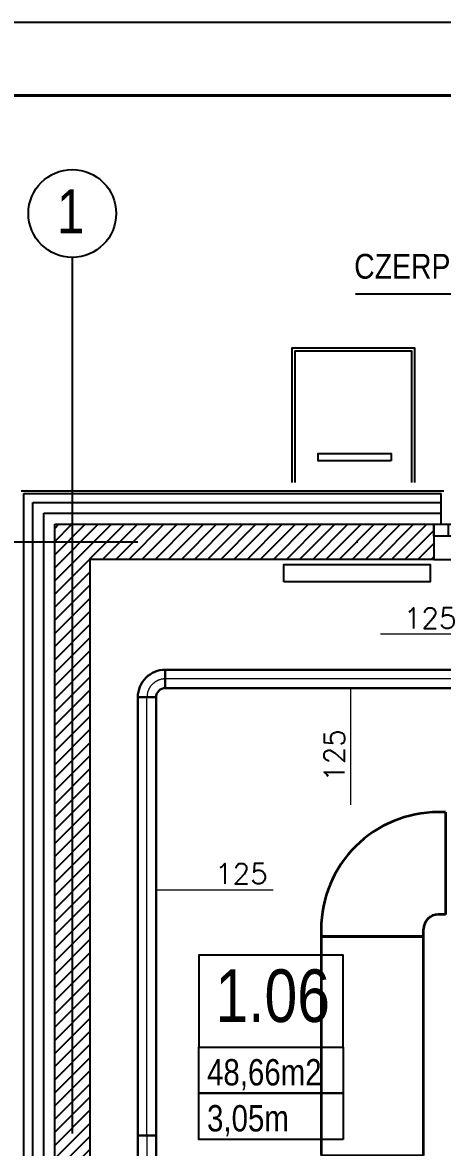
# Model space of a CAD drawing. Header units: millimetres. Extents: x -135140 to 267856, y -70704 to 149933.
# Drawn here: x -53959 to -51089, y -584 to 7113 of the extents above; entities that cross this region are included whole.
import ezdxf
from ezdxf.enums import TextEntityAlignment as Align

# ---------------------------------------------------------------- set-up
doc = ezdxf.new("R2010")
doc.units = ezdxf.units.MM
doc.header["$LTSCALE"] = 99.9
for name, pattern in [('ACAD_ISO10W100', [18, 12, -3, 0, -3]), ('DASHDOT', [25.4, 12.7, -6.35, 0, -6.35]), ('HIDDEN', [9.525, 6.35, -3.175])]:
    doc.linetypes.add(name, pattern=pattern)
for name, color, linetype in [('+48_HACZE', 253, 'Continuous'), ('+48_OPISY_POM', 250, 'Continuous'), ('+48_OSIE', 8, 'Continuous'), ('+48_SCIANY', 250, 'Continuous'), ('+48_STOLARKA OKNA', 250, 'Continuous'), ('+48_WEŁNA', 252, 'Continuous'), ('+48_WIDOK', 250, 'Continuous'), ('CP_LINENORM', 253, 'Continuous')]:
    doc.layers.add(name, color=color, linetype=linetype)
for name, color, linetype, lineweight in [('2DH_SYM', 64, 'Continuous', 18), ('2DL_PRE_pu', 30, 'Continuous', 35), ('2DL_PRO_N1', 10, 'Continuous', 30), ('CP_AXISAC', 7, 'DASHDOT', 0), ('CP_FRAME', 223, 'Continuous', 35), ('WENTYLACJA NAPISY', 7, 'Continuous', 25)]:
    doc.layers.add(name, color=color, linetype=linetype, lineweight=lineweight)
doc.styles.add('CP_ATTR', font='ROMANS.SHX')
doc.styles.get("Standard").update_dxf_attribs({"font": 'ARIAL.TTF'})
doc.styles.add('WRP_ARIAL', font='ARIAL.TTF', dxfattribs={"width": 0.8})
doc.linetypes.add('BATTING', pattern='A,0.00254,-2.54,[134,ltypeshp.shx,S=2.54,R=0,X=-2.54,Y=0],-5.08,[134,ltypeshp.shx,S=2.54,R=180,X=2.54,Y=0],-2.54', length=10.16254)
doc.linetypes.add('ZIGZAG', pattern='A,0.00254,-5.08,[131,ltypeshp.shx,S=5.08,R=0,X=-5.08,Y=0],-10.16,[131,ltypeshp.shx,S=5.08,R=180,X=5.08,Y=0],-5.08', length=20.32254)

# ---------------------------------------------------------------- blocks, each defined once
blk = doc.blocks.new('OZN_OSI')
at = {"layer": '+48_OSIE', "linetype": 'Continuous', "ltscale": 5}
blk.add_circle((0, -30), 30, dxfattribs=at)
at = {"layer": '+48_OSIE', "linetype": 'Continuous', "ltscale": 5, "style": 'WRP_ARIAL', "width": 0.8}
blk.add_attdef('NR', (-23.26, -43.54), '', height=30, dxfattribs=at)
blk = doc.blocks.new('OPISY_POM_METKA')
at = {"layer": '+48_OPISY_POM', "ltscale": 5}
for points in [[(0, -70), (109.71, -70), (109.71, 0), (0, 0)], [(109.71, -105), (0, -105), (0, -70), (109.71, -70)]]:
    blk.add_lwpolyline(points, close=True, dxfattribs=at)
at = {"layer": '+48_OPISY_POM'}
blk.add_lwpolyline([(109.71, -140), (0, -140), (0, -105), (109.71, -105)], close=True, dxfattribs=at)
at = {"layer": '+48_OPISY_POM', "ltscale": 5, "style": 'WRP_ARIAL', "width": 0.8}
for tag, p, height in [('NRPOM', (25.76, -50.8), 40), ('POW', (6.35, -98.98), 20)]:
    blk.add_attdef(tag, p, '', height=height, dxfattribs=at)
at = {"layer": '+48_OPISY_POM', "style": 'WRP_ARIAL', "width": 0.8}
blk.add_attdef('H', (6.35, -133.98), '', height=20, dxfattribs=at)
blk = doc.blocks.new('A3_POZIOM')
at = {"linetype": 'Continuous'}
blk.add_lwpolyline([(-395, 0), (0, 0), (0, 287), (-395, 287)], close=True, dxfattribs=at)
at = {"layer": 'CP_LINENORM', "linetype": 'Continuous'}
blk.add_lwpolyline([(-415, -5), (5, -5), (5, 292), (-415, 292)], close=True, dxfattribs=at)
blk = doc.blocks.new('CPHS_DS09')
blk.add_line((0, 0), (-2, 0))
at = {"style": 'CP_ATTR', "flags": 14}
blk.add_attdef('FI', text='', height=0.35, dxfattribs=at).set_placement((-1.807, 0.275), align=Align.MIDDLE)
at = {"style": 'CP_ATTR', "flags": 12}
blk.add_attdef('EVAL_W_MM', text='', height=0.35, dxfattribs=at).set_placement((-1.604, 0.275), align=Align.MIDDLE_LEFT)
at = {"linetype": 'ByBlock', "style": 'CP_ATTR', "flags": 9}
blk.add_attdef('VAL', text='', height=0.00005, dxfattribs=at).set_placement((-1.342, 0.182), align=Align.MIDDLE_LEFT)
blk = doc.blocks.new('2CP_AC_ELBW_RO_D125_D125_R125_A90_E0_F0')
at = {"ltscale": 0.15}
for p, q in [((187.5, 125), (62.5, 125)), ((62.5, 125), (62.5, 125)), ((187.5, 125), (187.5, 125)), ((0, -62.5), (0, 62.5)), ((0, 62.5), (0, 62.5)), ((0, -62.5), (0, -62.5))]:
    blk.add_line(p, q, dxfattribs=at)
for radius in [187.5, 62.5]:
    blk.add_arc((0, 125), radius, 270, 0, dxfattribs=at)
at = {"layer": 'CP_AXISAC', "ltscale": 0.15}
for p, q in [((125, 125), (125, 125)), ((0, 0), (0, 0))]:
    blk.add_line(p, q, dxfattribs=at)
blk.add_arc((0, 125), 125, 270, 0, dxfattribs=at)
at = {"linetype": 'ByBlock', "ltscale": 0.15, "style": 'CP_ATTR', "flags": 9}
for tag in ['NAME', 'PRODUCER', 'PRODUCT-TYPE', 'ARTICLE', 'FLOW', 'OTHER']:
    blk.add_attdef(tag, (0, 0), '', height=0.0001, dxfattribs=at)
blk = doc.blocks.new('2CP_AC_PIPE_RO')
at = {"ltscale": 0.15}
for p, q in [((1, 0.5), (0, 0.5)), ((0, 0.5), (0, -0.5)), ((1, -0.5), (1, 0.5)), ((0, -0.5), (1, -0.5))]:
    blk.add_line(p, q, dxfattribs=at)
at = {"layer": 'CP_AXISAC', "ltscale": 0.15}
blk.add_line((0, 0), (1, 0), dxfattribs=at)
at = {"linetype": 'ByBlock', "ltscale": 0.15, "style": 'CP_ATTR', "flags": 9}
for tag in ['NAME', 'PRODUCER', 'PRODUCT-TYPE', 'ARTICLE', 'FLOW', 'OTHER']:
    blk.add_attdef(tag, (0, 0), '', height=0.0001, dxfattribs=at)
blk = doc.blocks.new('CPHS_DS08')
blk.add_line((0, 0), (2, 0))
at = {"style": 'CP_ATTR', "flags": 14}
blk.add_attdef('FI', text='', height=0.35, dxfattribs=at).set_placement((0.784, 0.275), align=Align.MIDDLE)
at = {"style": 'CP_ATTR', "flags": 12}
blk.add_attdef('EVAL_W_MM', text='', height=0.35, dxfattribs=at).set_placement((1.006, 0.275), align=Align.MIDDLE_LEFT)
at = {"linetype": 'ByBlock', "style": 'CP_ATTR', "flags": 9}
blk.add_attdef('VAL', text='', height=0.00005, dxfattribs=at).set_placement((0.408, 0.182), align=Align.MIDDLE_LEFT)
blk = doc.blocks.new('2CP_AC_ELBW_RE_W700_W700_R100_A90_E50_F50_S0_T0')
at = {"ltscale": 0.15}
for p, q in [((850, 500), (150, 500)), ((150, 500), (150, 450)), ((850, 450), (850, 500)), ((0, -350), (0, 350)), ((0, 350), (50, 350)), ((0, -350), (50, -350))]:
    blk.add_line(p, q, dxfattribs=at)
for radius in [800, 100]:
    blk.add_arc((50, 450), radius, 270, 0, dxfattribs=at)
at = {"linetype": 'ByBlock', "ltscale": 0.15, "style": 'CP_ATTR', "flags": 9}
for tag in ['NAME', 'PRODUCER', 'PRODUCT-TYPE', 'ARTICLE', 'FLOW', 'OTHER']:
    blk.add_attdef(tag, (0, 0), '', height=0.0001, dxfattribs=at)
blk = doc.blocks.new('2CP_AC_PIPE_RE')
at = {"ltscale": 0.15}
for p, q in [((1, 0.5), (0, 0.5)), ((0, 0.5), (0, -0.5)), ((1, -0.5), (1, 0.5)), ((0, -0.5), (1, -0.5))]:
    blk.add_line(p, q, dxfattribs=at)
at = {"linetype": 'ByBlock', "ltscale": 0.15, "style": 'CP_ATTR', "flags": 9}
for tag in ['NAME', 'PRODUCER', 'PRODUCT-TYPE', 'ARTICLE', 'FLOW', 'OTHER']:
    blk.add_attdef(tag, (0, 0), '', height=0.0001, dxfattribs=at)

msp = doc.modelspace()

# ---------------------------------------------------------------- hatches: boundary and pattern name
at = {"layer": '+48_HACZE', "ltscale": 0.3}
h = msp.add_hatch(dxfattribs=at)
h.set_pattern_fill('ANSI31', color=256, scale=20, angle=180, style=0)
h.set_pattern_definition([(225, (-742073.9, -125572.43), (44.9012806, -44.9012806), [])])
h.paths.add_polyline_path([(-53739.1, 3679.7), (-53739.1, -2440.3), (-53499.1, -2440.3), (-53499.1, 1635.5), (-53499.1, 3439.7), (-51149.1, 3439.7), (-51149.1, 3679.7)])

# ---------------------------------------------------------------- linework, layer by layer
at = {"layer": '+48_OSIE', "linetype": 'ACAD_ISO10W100', "ltscale": 5}
for p, q in [((-53619.1, 5506.2), (-53619.1, -20765.5)), ((-59164.2, 3559.7), (-28211.1, 3559.7))]:
    msp.add_line(p, q, dxfattribs=at)
at = {"layer": '+48_SCIANY'}
for p, q in [((-53499.1, 3439.7), (-53499.1, -2440.3)), ((-51149.1, 3439.7), (-51149.1, 3439.7))]:
    msp.add_line(p, q, dxfattribs=at)
for points in [[(-53739.1, -2440.3), (-53739.1, 3679.7)], [(-53739.1, 3679.7), (-51149.1, 3679.7)], [(-51149.1, 3679.7), (-51149.1, 3439.7)], [(-51149.1, 3439.7), (-53499.1, 3439.7)]]:
    msp.add_lwpolyline(points, dxfattribs=at)
at = {"layer": '+48_STOLARKA OKNA'}
for points in [[(-51149.1, 3679.7), (-50149.1, 3679.7), (-50149.1, 3599.7), (-51149.1, 3599.7)], [(-51149.1, 3679.7), (-51049.1, 3679.7), (-51049.1, 3599.7), (-51149.1, 3599.7)]]:
    msp.add_lwpolyline(points, close=True, dxfattribs=at)
at = {"layer": '+48_WEŁNA', "linetype": 'BATTING', "ltscale": 0.07}
for p, q in [((-53814.1, 3755), (-51099.1, 3755)), ((-53814.1, -2680.3), (-53814.1, 3679.7))]:
    msp.add_line(p, q, dxfattribs=at)
at = {"layer": '+48_WEŁNA', "linetype": 'ZIGZAG', "ltscale": 1.45}
msp.add_line((-53814.1, 3679.7), (-53814.1, 3755), dxfattribs=at)
at = {"layer": '+48_WEŁNA', "linetype": 'ZIGZAG', "ltscale": 0.07}
msp.add_line((-53814.1, 3679.7), (-53814.1, 3755), dxfattribs=at)
at = {"layer": '+48_WIDOK'}
for p, q in [((-51099.1, 3679.7), (-51099.1, 3889.7)), ((-53889.1, 3829.7), (-51099.1, 3829.7)), ((-53889.1, -2730.3), (-53889.1, 3829.7))]:
    msp.add_line(p, q, dxfattribs=at)
at = {"layer": '+48_WIDOK', "linetype": 'HIDDEN', "ltscale": 3}
msp.add_line((-51149.1, 3439.7), (-50149.1, 3439.7), dxfattribs=at)
at = {"layer": '+48_WIDOK'}
for points in [[(-51279.1, 3964.7), (-51279.1, 4884.7), (-52119.1, 4884.7), (-52119.1, 3964.7)], [(-51299.1, 3964.7), (-51299.1, 4864.7), (-52099.1, 4864.7), (-52099.1, 3964.7)], [(-53969.1, 3909.7), (-51079.1, 3909.7)], [(-53949.1, 3889.7), (-51099.1, 3889.7)], [(-53949.1, -2730.3), (-53949.1, 3889.7)]]:
    msp.add_lwpolyline(points, dxfattribs=at)
for points in [[(-51439.1, 4114.7), (-51939.1, 4114.7), (-51939.1, 4164.7), (-51439.1, 4164.7)], [(-52174.3, 3285.5), (-52174.3, 3405.5), (-51174.3, 3405.5), (-51174.3, 3285.5)]]:
    msp.add_lwpolyline(points, close=True, dxfattribs=at)
at = {"ltscale": 0.15}
msp.add_line((-51684.6, 5255.5), (-49795.9, 5255.5), dxfattribs=at)
at = {"layer": 'CP_FRAME', "ltscale": 0.15}
msp.add_lwpolyline([(-60485.1, 6612.9), (-27010.8, 6612.9), (-27010.8, -22083.8), (-60485.1, -22083.8)], close=True, dxfattribs=at)

# ---------------------------------------------------------------- block references
at = {"layer": '+48_OPISY_POM'}
ref = msp.add_blockref('OPISY_POM_METKA', (-52755.2, 731.9), dxfattribs=dict(at, xscale=9, yscale=9, zscale=8.999999999984084))
ref.add_attrib('H', '3,05m', (-52698, -473.8), dxfattribs={"height": 180, "style": 'WRP_ARIAL', "width": 0.8})
ref.add_attrib('NRPOM', '1.06', (-52640.9, 274.7), dxfattribs={"ltscale": 5, "height": 360, "style": 'WRP_ARIAL', "width": 0.8})
ref.add_attrib('POW', '48,66m2', (-52698, -158.8), dxfattribs={"ltscale": 5, "height": 180, "style": 'WRP_ARIAL', "width": 0.8})
at = {"layer": '+48_OSIE'}
ref = msp.add_blockref('OZN_OSI', (-53619.1, 6106.2), dxfattribs=dict(at, xscale=10, yscale=10, zscale=10))
ref.add_attrib('NR', '1', (-53723.8, 5670.8), dxfattribs={"linetype": 'Continuous', "ltscale": 5, "height": 300, "style": 'WRP_ARIAL', "width": 0.8})
at = {"layer": '2DH_SYM', "ltscale": 0.15}
ref = msp.add_blockref('CPHS_DS09', (-50711.6, 2927.8), dxfattribs=dict(at, xscale=400, yscale=400, zscale=400))
ref.add_attrib('EVAL_W_MM', '125', dxfattribs={"layer": '0', "height": 140, "style": 'CP_ATTR', "flags": 12}).set_placement((-51353.1, 3037.8), align=Align.MIDDLE_LEFT)
ref = msp.add_blockref('CPHS_DS09', (-51717.6, 2559.7), dxfattribs=dict(at, xscale=400, yscale=400, zscale=400, rotation=90))
ref.add_attrib('EVAL_W_MM', '125', dxfattribs={"layer": '0', "height": 140, "rotation": 90, "style": 'CP_ATTR', "flags": 12}).set_placement((-51827.6, 1918.1), align=Align.MIDDLE_LEFT)
ref = msp.add_blockref('CPHS_DS08', (-53045.9, 1179.5), dxfattribs=dict(at, xscale=400, yscale=400, zscale=400))
ref.add_attrib('EVAL_W_MM', '125', dxfattribs={"layer": '0', "height": 140, "style": 'CP_ATTR', "flags": 12}).set_placement((-52643.3, 1289.5), align=Align.MIDDLE_LEFT)
at = {"layer": '2DL_PRE_pu', "ltscale": 0.15, "zscale": 300, "rotation": 180}
msp.add_blockref('2CP_AC_ELBW_RE_W700_W700_R100_A90_E50_F50_S0_T0', (-51068, 1360.4), dxfattribs=at)
at = {"layer": '2DL_PRE_pu', "ltscale": 0.15, "xscale": 1500, "yscale": 700, "zscale": 300, "rotation": 270}
msp.add_blockref('2CP_AC_PIPE_RE', (-51568, 860.4), dxfattribs=at)
at = {"layer": '2DL_PRO_N1', "ltscale": 0.15, "zscale": 125, "rotation": 180}
msp.add_blockref('2CP_AC_ELBW_RO_D125_D125_R125_A90_E0_F0', (-52983.4, 2622.2), dxfattribs=at)
at = {"layer": '2DL_PRO_N1', "ltscale": 0.15, "yscale": 125, "zscale": 125}
for p, xscale, rotation in [((-50741.1, 2622.2), 2242.375440923162, 180), ((-53108.4, -502.8), 3000, 90), ((-53108.4, -502.8), 2552.422632253303, 270)]:
    msp.add_blockref('2CP_AC_PIPE_RO', p, dxfattribs=dict(at, xscale=xscale, rotation=rotation))
at = {"layer": 'CP_FRAME', "ltscale": 0.15, "xscale": 100, "yscale": 100, "zscale": 10}
msp.add_blockref('A3_POZIOM', (-20985.1, -22087.1), dxfattribs=at)

# ---------------------------------------------------------------- texts
at = {"layer": 'WENTYLACJA NAPISY', "insert": (-51692.5, 5529.9), "char_height": 169.531, "width": 522008.156, "attachment_point": 1}
msp.add_mtext('{\\fArial Narrow|b0|i0|c238|p0;CZERPNIA 500X300}', dxfattribs=at)

doc.saveas('drawing.dxf')
